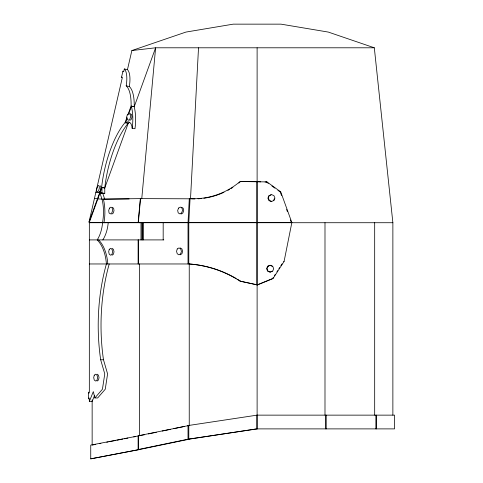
<?xml version="1.0" encoding="UTF-8"?>
<svg xmlns="http://www.w3.org/2000/svg" width="483" height="483" viewBox="0 0 483 483"><rect width="100%" height="100%" fill="white"/><g stroke="black" fill="none" stroke-linecap="round" stroke-linejoin="round"><path stroke-width="0.72" d="M163.182 222.548L163.176 239.906M189.3 198.622L188.02 222.723L188.02 263.966M198.519 47.793L190.507 198.803L140.342 198.622L103.32 199.05L103.724 200.602A36.34 20.691 -82.7 0 1 104.002 222.542L291.853 222.548L284.082 261.448L272.998 278.576L257.56 284.892L240.069 281.148A114.96 111.048 90 0 0 188.793 263.966L188.793 222.548L190.067 198.622A73.555 70.681 -68.4 0 0 240.075 181.536L266.96 181.91L280.726 191.854L291.853 222.548L291.412 222.723M140.342 198.622L138.144 222.542L139.545 222.723L138.337 222.548L140.535 198.622M141.748 198.803L155.617 47.793L374.313 47.793L392.872 222.723L392.872 415.139M121.45 77.594L122.96 71.067M126.866 117.707L125.121 122.519L125.441 122.875A8.591 4.89 -82.7 0 1 132.173 128.375L134.974 128.732A38.006 21.638 -82.7 0 0 134.232 106.737A38.797 13.922 -77 0 0 129.329 86.542A19.954 7.16 -77 0 0 127.452 69.679L124.324 68.96L123.678 71.756L122.845 71.562M127.452 69.679L131.865 50.546L185.901 32.083L233.223 24.15L281.003 24.15L328.331 32.083L374.313 47.793M127.862 114.954L131.104 106.019A38.797 13.922 -77 0 0 126.202 85.817A19.954 7.16 -77 0 0 124.324 68.96M127.186 118.063L125.441 122.875L128.243 123.237A8.591 4.89 -82.7 0 1 129.522 122.398M128.683 113.94L131.43 106.375L131.104 106.019L134.232 106.737L155.617 47.793L131.865 50.546M94.535 395.553L92.144 401.439L89.331 401.439L93.31 391.622L94.849 397.95L102.432 389.232L104.769 373.902L100.663 359.75A139.243 79.719 90 0 1 106.405 263.966A32.168 18.414 90 0 0 97.198 239.906A28.769 16.47 -90 0 0 102.583 222.723L102.601 222.361A36.34 20.691 -82.7 0 0 102.324 200.421L99.993 193.013L104.763 193.375L104.763 187.953L128.243 123.237L126.993 122.948M273.595 200.596L274.278 198.791M240.069 281.148L257.113 284.892L272.551 278.576L273.342 277.357M274.531 275.521L275.322 274.296M276.91 271.851L277.701 270.625M278.89 268.789L279.681 267.564M280.865 265.728L282.054 263.893M98.894 192.349L99.957 191.383L100.784 189.064L100.887 186.74L100.204 185.774M112.056 255.217L113.445 254.209L114.018 251.776L113.445 249.349L112.056 248.34M97.071 381.057L98.46 380.049L99.039 377.621L98.46 375.188L97.071 374.186M129.74 120.454L131.207 119.458L131.986 117.055L131.624 114.652L130.325 113.656M111.76 214.108L113.227 213.112L114.012 210.709L113.644 208.306L112.346 207.31M180.189 254.795L181.91 253.786L182.622 251.353L181.91 248.926L180.189 247.918M181.053 214.054L182.834 213.057L183.715 210.654L183.184 208.251L181.548 207.255M271.108 194.788L268.802 195.784L267.896 198.193L268.928 200.596L271.289 201.592L274.042 200.421L274.942 198.018L273.909 195.609L271.549 194.613L269.242 195.609L268.337 198.018L269.369 200.421L271.73 201.417M272.273 271.126L269.925 272.134L267.576 271.126L266.604 268.693L267.576 266.266L269.925 265.258L272.273 266.266M240.075 181.536L257.56 181.536L257.56 284.892M265.07 182.031L266.96 181.91M277.888 190.302L280.285 192.029L280.726 191.854M89.331 263.966L189.239 263.966L189.239 425.451L138.331 435.763L138.331 449.51L188.02 439.198L257.113 428.886M189.239 439.198L139.545 449.51L90.738 458.85L90.738 445.103L144.665 434.7M148.317 433.939L156.353 432.273M162.197 431.059L170.239 429.393M173.892 428.632L184.12 426.513M187.778 425.752L189.239 425.451M95.791 444.384L92.144 445.103L92.144 399.936M99.438 443.666L100.899 443.376M106.731 442.229L108.192 441.939M109.647 441.655L115.485 440.502M116.94 440.218L122.773 439.065M124.234 438.781L127.88 438.063M133.713 436.91L135.174 436.626M90.738 458.85L139.545 449.51M256.672 428.886L256.672 415.139L394.533 415.139L394.533 428.886L256.672 428.886L188.793 439.198L188.793 425.451L257.113 415.139L257.113 284.892M97.85 198.918L104.72 199.231L129.154 198.948M95.791 192.651L99.667 192.651M99.993 193.013L104.763 193.375M94.427 198.561L97.524 198.561M392.872 222.723L89.331 222.723L89.023 222.005L122.404 77.286L121.565 77.093M89.331 239.906L163.822 239.906M283.642 261.448L284.082 261.448M272.551 278.576L272.998 278.576M100.663 359.75L103.477 359.75L107.588 373.902L105.252 389.232L97.669 397.95L94.849 397.95M88.467 392.908L89.331 392.908L89.343 222.361L101.961 187.591L101.635 187.229A60.146 21.584 -77 0 1 125.121 122.519M88.467 398.155L89.331 398.155L89.331 401.439M256.672 284.892L256.672 181.536L260.729 181.856M134.232 106.737L131.43 106.375A38.006 21.638 -82.7 0 1 132.173 128.375M128.243 123.237A60.146 21.584 -77 0 0 104.763 187.953L101.961 187.591L101.961 193.013M105.403 222.723L89.343 222.361L89.023 222.005L101.635 187.229L104.763 187.953M126.202 85.817L129.329 86.542M101.545 193.085L102.794 193.375L104.72 199.231M266.519 182.085L268.313 183.383M271.905 185.979L274.899 188.141M280.285 192.029L281.547 195.518M286.606 209.471L287.367 211.56M290.404 219.934L291.158 222.023M376.342 415.139L376.342 428.886M375.901 415.139L375.901 428.886M374.681 222.723L374.681 415.139M326.206 415.139L326.206 428.886M325.439 415.139L325.439 428.886M324.993 222.723L324.993 415.139M257.56 415.139L257.56 428.886M257.113 47.793L257.113 181.711M188.02 425.451L188.02 439.198M143.566 222.723L143.566 239.906M142.364 222.723L142.364 239.906M141.978 222.723L141.978 239.906M140.994 222.723L140.994 239.906M139.545 263.966L139.545 435.763M138.331 239.906L138.331 263.966M138.138 239.906L138.138 263.966M138.138 435.763L138.138 449.51M88.467 392.093L88.467 398.97M189.239 263.966A114.96 111.048 -90 0 1 236.151 278.468M237.413 279.216A114.96 111.048 -90 0 1 240.516 281.148M239.96 182.176A73.555 70.681 -68.4 0 1 238.831 183.093M232.897 187.374A73.555 70.681 -68.4 0 1 231.037 188.539M229.781 189.282A73.555 70.681 -68.4 0 1 227.879 190.344M223.961 192.306A73.555 70.681 -68.4 0 1 209.012 197.33M208.288 197.481A73.555 70.681 -68.4 0 1 203.886 198.241M201.659 198.513A73.555 70.681 -68.4 0 1 197.927 198.809M194.945 198.899A73.555 70.681 -68.4 0 1 191.244 198.839M103.477 359.75A139.243 79.719 90 0 1 109.218 263.966M98.61 239.906A32.168 18.414 -90 0 1 107.812 263.966M108.216 222.723A28.769 16.47 -90 0 1 102.837 239.906M96.751 188.702L96.648 191.026L97.331 191.986L98.393 191.026L99.22 188.702L99.323 186.378L98.641 185.418L97.578 186.378L96.751 188.702M109.255 249.349L108.675 251.776L109.255 254.209L110.643 255.217L112.038 254.209L112.611 251.776L112.038 249.349L110.643 248.34L109.255 249.349M94.27 375.188L93.696 377.621L94.27 380.049L95.664 381.057L97.053 380.049L97.626 377.621L97.053 375.188L95.664 374.186L94.27 375.188M177.255 248.926L176.543 251.353L177.255 253.786L178.976 254.795L180.696 253.786L181.409 251.353L180.696 248.926L178.976 247.918L177.255 248.926M127.458 114.471L126.673 116.874L127.041 119.283L128.339 120.273L129.806 119.283L130.585 116.874L130.223 114.471L128.925 113.481L127.458 114.471M109.478 208.125L108.693 210.528L109.061 212.931L110.359 213.927L111.827 212.931L112.611 210.528L112.243 208.125L110.945 207.129L109.478 208.125M178.553 208.076L177.672 210.479L178.209 212.882L179.845 213.878L181.626 212.882L182.508 210.479L181.976 208.076L180.34 207.08L178.553 208.076M268.023 266.266L267.051 268.693L268.023 271.126L270.371 272.134L272.714 271.126L273.686 268.693L272.714 266.266L270.371 265.258L268.023 266.266"/></g></svg>
